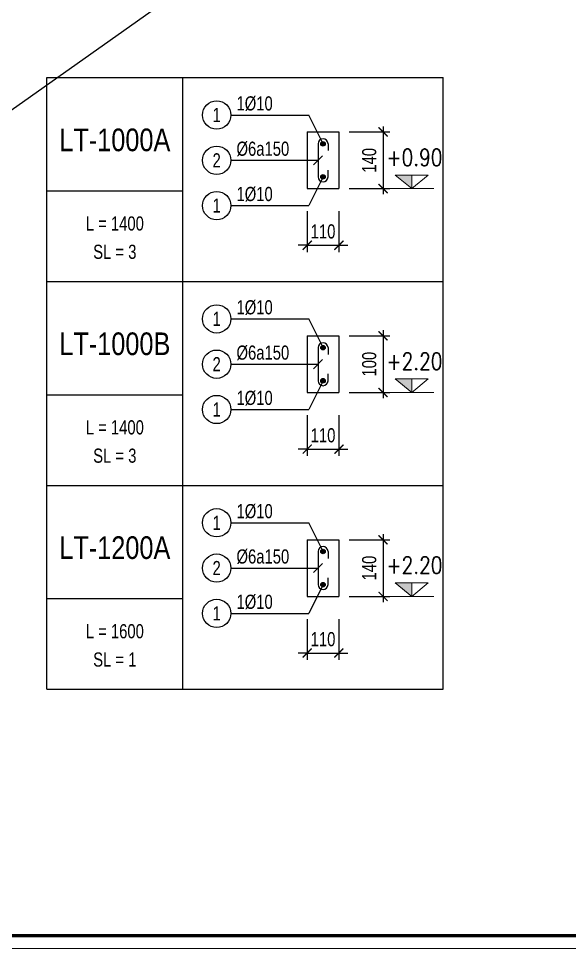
# Model space of a CAD drawing. Header units: millimetres. Extents: x 142758 to 365363, y -504867 to -415100.
# Drawn here: x 300973 to 305840, y -478817 to -470608 of the extents above; entities that cross this region are included whole.
import ezdxf
from ezdxf.enums import TextEntityAlignment as Align

# ---------------------------------------------------------------- set-up
doc = ezdxf.new("R2010")
doc.units = ezdxf.units.MM
doc.header["$LTSCALE"] = 20
doc.header["$MEASUREMENT"] = 0
doc.layers.get('Defpoints').update_dxf_attribs({"color": 1})
for name, color, linetype in [('KCS_BORDER', 3, 'Continuous'), ('KCS_CHI', 1, 'Continuous'), ('KCS_DIM', 1, 'Continuous'), ('KCS_SNODE', 6, 'Continuous'), ('KCS_SOTHEP_CIRCLE', 1, 'Continuous'), ('KCS_SOTHEP_TEXT', 2, 'Continuous'), ('KCS_STEEL', 4, 'Continuous'), ('KCS_STIRRUP', 30, 'Continuous'), ('KCS_TEXT', 2, 'Continuous'), ('KCS_TEXT_TCK', 4, 'Continuous'), ('Khungten_LCDI', 7, 'Continuous')]:
    doc.layers.add(name, color=color, linetype=linetype)
doc.layers.add('KCS_Plotter', color=11, linetype='Continuous', plot=False)
for name, color, linetype, lineweight in [('LC Net thay', 7, 'Continuous', 25), ('LC Text1', 3, 'Continuous', 20), ('LC Text2', 7, 'Continuous', 25)]:
    doc.layers.add(name, color=color, linetype=linetype, lineweight=lineweight)
doc.styles.add('KCS_BIGTEXT', font='arial_0.ttf', dxfattribs={"width": 0.75})
doc.styles.add('KCS_SMTEXT', font='arial_0.ttf', dxfattribs={"width": 0.7})
doc.styles.add('Khungten', font='VHAVAN.TTF', dxfattribs={"width": 0.9, "height": 5000})
doc.styles.add('T1', font='Vnsimli.shx', dxfattribs={"width": 0.8})
doc.styles.add('Title', font='VHBLACK.TTF', dxfattribs={"width": 0.8})

# ---------------------------------------------------------------- blocks, each defined once
blk = doc.blocks.new('lcdi fix')
at = {"layer": 'Defpoints', "lineweight": 0}
blk.add_lwpolyline([(-1200, -14850), (-1200, 14850), (40800, 14850), (40800, -14850)], close=True, dxfattribs=at)
at = {"layer": 'Khungten_LCDI', "color": 5, "lineweight": 60}
blk.add_lwpolyline([(0, -14650), (0, 14650), (40600, 14650), (40600, -14650)], close=True, dxfattribs=at)
at = {"color": 7, "style": 'Khungten', "width": 0.8}
for tag, p in [('REVISION', (39499, -10746)), ('NGAYHT', (39546, -11609))]:
    blk.add_attdef(tag, text='', height=200, dxfattribs=at).set_placement(p, align=Align.CENTER)
at = {"layer": 'LC Text1', "style": 'Title', "width": 1.485915}
for tag, p, p2 in [('TENBANVE1', (36913, -8886), (40339, -8886)), ('TENBANVE2', (36913, -9562), (40339, -9562))]:
    blk.add_attdef(tag, text='', height=250, dxfattribs=at).set_placement(p, p2, align=Align.FIT)
at = {"layer": 'LC Text1', "style": 'Title', "width": 0.7}
blk.add_attdef('SOBANVE', text='', height=250, dxfattribs=at).set_placement((39562, -13896), align=Align.CENTER)
blk = doc.blocks.new('KCS_SNODE')
at = {"layer": 'KCS_SNODE'}
blk.add_hatch(color=256, dxfattribs=at).paths.add_polyline_path([(-10, 0, 1), (10, 0, 1)])
blk.add_circle((0, 0), 10, dxfattribs=at)
blk = doc.blocks.new('_ArchTick')
at = {"color": 0, "linetype": 'ByBlock', "const_width": 0.15}
blk.add_lwpolyline([(-0.5, -0.5), (0.5, 0.5)], dxfattribs=at)
blk = doc.blocks.new('LT_TYPE_3')
at = {"layer": 'KCS_BORDER'}
for p, q in [((0, 0), (1750, 0)), ((0, -900), (0, 0)), ((1750, -900), (1750, 0)), ((1150, -240), (1150, -490)), ((1150, -240), (1290, -240)), ((1290, -240), (1290, -490)), ((1150, -490), (1290, -490)), ((0, -900), (1750, -900))]:
    blk.add_line(p, q, dxfattribs=at)
at = {"layer": 'KCS_CHI'}
for p, q in [((600, -900), (600, 0)), ((812.5, -165), (1156.5, -165)), ((1220, -292), (1156.5, -165)), ((812.5, -365), (1198, -365)), ((1220, -438), (1156.5, -565)), ((0, -500), (600, -500)), ((812.6, -565), (1156.5, -565))]:
    blk.add_line(p, q, dxfattribs=at)
at = {"layer": 'KCS_CHI', "color": 3}
blk.add_line((1178, -385), (1218, -345), dxfattribs=at)
at = {"layer": 'KCS_DIM'}
for p, q in [((1335, -240), (1515, -240)), ((1485, -215), (1485, -515)), ((1335, -490), (1515, -490)), ((1150, -590), (1150, -770)), ((1290, -590), (1290, -770)), ((1150, -740), (1110, -740)), ((1150, -740), (1290, -740)), ((1290, -740), (1330, -740))]:
    blk.add_line(p, q, dxfattribs=at)
at = {"layer": 'KCS_SOTHEP_CIRCLE'}
for centre in [(750, -165), (750, -365), (750.1, -565)]:
    blk.add_circle(centre, 62.5, dxfattribs=at)
at = {"layer": 'KCS_STIRRUP'}
for p, q in [((1198, -292), (1198, -438)), ((1242, -292), (1242, -322)), ((1242, -438), (1242, -408))]:
    blk.add_line(p, q, dxfattribs=at)
for centre, start, end in [((1220, -292), 0, 180), ((1220, -438), 180, 0)]:
    blk.add_arc(centre, 22, start, end, dxfattribs=at)
at = {"layer": 'KCS_DIM', "xscale": 40, "yscale": 40, "zscale": 40}
for p, rotation in [((1485, -240), 90), ((1485, -490), 270), ((1290, -740), 180)]:
    blk.add_blockref('_ArchTick', p, dxfattribs=dict(at, rotation=rotation))
blk.add_blockref('_ArchTick', (1150, -740), dxfattribs=at)
at = {"layer": 'KCS_STEEL', "rotation": 270}
for p in [(1220, -292), (1220, -438)]:
    blk.add_blockref('KCS_SNODE', p, dxfattribs=at)
at = {"layer": 'KCS_SOTHEP_TEXT', "style": 'KCS_SMTEXT', "width": 0.75}
for s, p in [('1', (750, -165)), ('2', (750, -365)), ('1', (750.1, -565))]:
    blk.add_text(s, height=62.5, dxfattribs=at).set_placement(p, align=Align.MIDDLE_CENTER)
at = {"layer": 'KCS_TEXT', "style": 'KCS_SMTEXT', "width": 0.75}
for tag, p in [('LT_STEEL_1A', (837.5, -145)), ('LT_STEEL_2', (837.5, -345)), ('LT_STEEL_1', (837.5, -545))]:
    blk.add_attdef(tag, p, '', height=62.5, dxfattribs=at)
blk.add_attdef('LT_H', text='', height=62.5, rotation=90, dxfattribs=at).set_placement((1455, -365), align=Align.CENTER)
for tag, p in [('LT_L', (300, -675)), ('LT_B', (1220, -710)), ('LT_SL', (300, -800))]:
    blk.add_attdef(tag, text='', height=62.5, dxfattribs=at).set_placement(p, align=Align.CENTER)
at = {"layer": 'KCS_TEXT_TCK', "color": 4, "style": 'KCS_BIGTEXT', "width": 0.8}
blk.add_attdef('LT_NAME', text='', height=100, dxfattribs=at).set_placement((300, -324.8), align=Align.CENTER)
blk = doc.blocks.new('Caodo1')
at = {"layer": 'LC Text1'}
blk.add_hatch(color=256, dxfattribs=at).paths.add_polyline_path([(0, 200), (0, 0), (243, 200)])
for p, q in [((0, 0), (0, 200)), ((324, 0), (-324, 0))]:
    blk.add_line(p, q, dxfattribs=at)
blk.add_lwpolyline([(-243, 200), (243, 200), (0, 0), (0, 0)], close=True, dxfattribs=at)
at = {"layer": 'LC Text1', "style": 'T1', "width": 0.8}
blk.add_attdef('%%P0,00', text='', height=250, dxfattribs=at).set_placement((-39, 460), align=Align.MIDDLE_CENTER)

msp = doc.modelspace()

# ---------------------------------------------------------------- linework, layer by layer
at = {"layer": 'KCS_Plotter', "ltscale": 2}
msp.add_line((290441.3, -478816.8), (313541.3, -462481.8), dxfattribs=at)

# ---------------------------------------------------------------- block references
at = {"layer": 'KCS_BORDER', "xscale": 2, "yscale": 2, "zscale": 2}
for p, values in [((301223.5, -471129), {'LT_STEEL_2': '%%c6a150', 'LT_STEEL_1': '1%%c10', 'LT_B': '110', 'LT_H': '140', 'LT_SL': 'SL = 3', 'LT_L': 'L = 1400', 'LT_NAME': 'LT-1000A', 'LT_STEEL_1A': '1%%c10'}), ((301223.5, -472929), {'LT_STEEL_2': '%%c6a150', 'LT_STEEL_1': '1%%c10', 'LT_B': '110', 'LT_H': '100', 'LT_SL': 'SL = 3', 'LT_L': 'L = 1400', 'LT_NAME': 'LT-1000B', 'LT_STEEL_1A': '1%%c10'}), ((301223.5, -474729), {'LT_STEEL_2': '%%c6a150', 'LT_STEEL_1': '1%%c10', 'LT_B': '110', 'LT_H': '140', 'LT_SL': 'SL = 1', 'LT_L': 'L = 1600', 'LT_NAME': 'LT-1200A', 'LT_STEEL_1A': '1%%c10'})]:
    msp.add_blockref('LT_TYPE_3', p, dxfattribs=at).add_auto_attribs(values)
at = {"layer": 'LC Net thay', "xscale": 0.55, "yscale": 0.55, "zscale": 0.55}
msp.add_blockref('lcdi fix', (291101.3, -470649.3), dxfattribs=at)
at = {"layer": 'LC Text1'}
ref = msp.add_blockref('Caodo1', (304447.7, -472109), dxfattribs=dict(at, xscale=-0.6, yscale=0.6, zscale=0.6))
ref.add_attrib('%%P0,00', '+0.90', dxfattribs={"layer": 'LC Text2', "color": 4, "height": 150, "style": 'T1', "width": 0.8}).set_placement((304471.1, -471833.3), align=Align.MIDDLE_CENTER)
ref = msp.add_blockref('Caodo1', (304447.7, -473909), dxfattribs=dict(at, xscale=-0.6, yscale=0.6, zscale=0.6))
ref.add_attrib('%%P0,00', '+2.20', dxfattribs={"layer": 'LC Text2', "color": 4, "height": 150, "style": 'T1', "width": 0.8}).set_placement((304471.1, -473633.3), align=Align.MIDDLE_CENTER)
ref = msp.add_blockref('Caodo1', (304447.7, -475709), dxfattribs=dict(at, xscale=-0.6, yscale=0.6, zscale=0.6))
ref.add_attrib('%%P0,00', '+2.20', dxfattribs={"layer": 'LC Text2', "color": 4, "height": 150, "style": 'T1', "width": 0.8}).set_placement((304471.1, -475433.3), align=Align.MIDDLE_CENTER)

doc.saveas('drawing.dxf')
